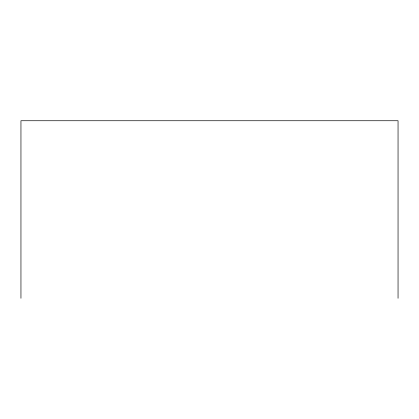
<?xml version="1.0" encoding="UTF-8"?>
<svg xmlns="http://www.w3.org/2000/svg" width="419" height="419" viewBox="0 0 419 419"><rect width="100%" height="100%" fill="white"/><g stroke="black" fill="none" stroke-linecap="round" stroke-linejoin="round"><path stroke-width="0.63" d="M398.05 298.265L398.05 120.735L20.95 120.735L20.95 298.265"/></g></svg>
